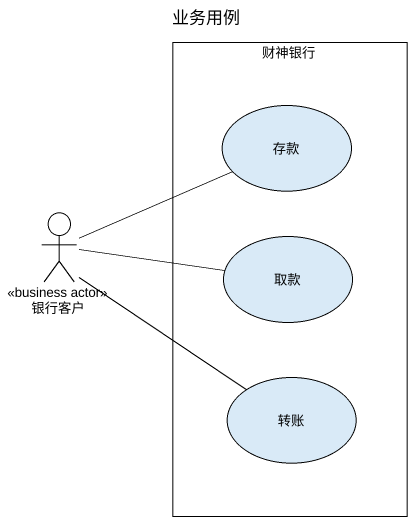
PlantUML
@startuml
title 业务用例
rectangle 财神银行 {
  usecase 存款
  usecase 取款
  usecase 转账
}
actor 银行客户 <<business actor>>
银行客户 -right- 存款
银行客户 -right- 取款
银行客户 -- 转账
@enduml
